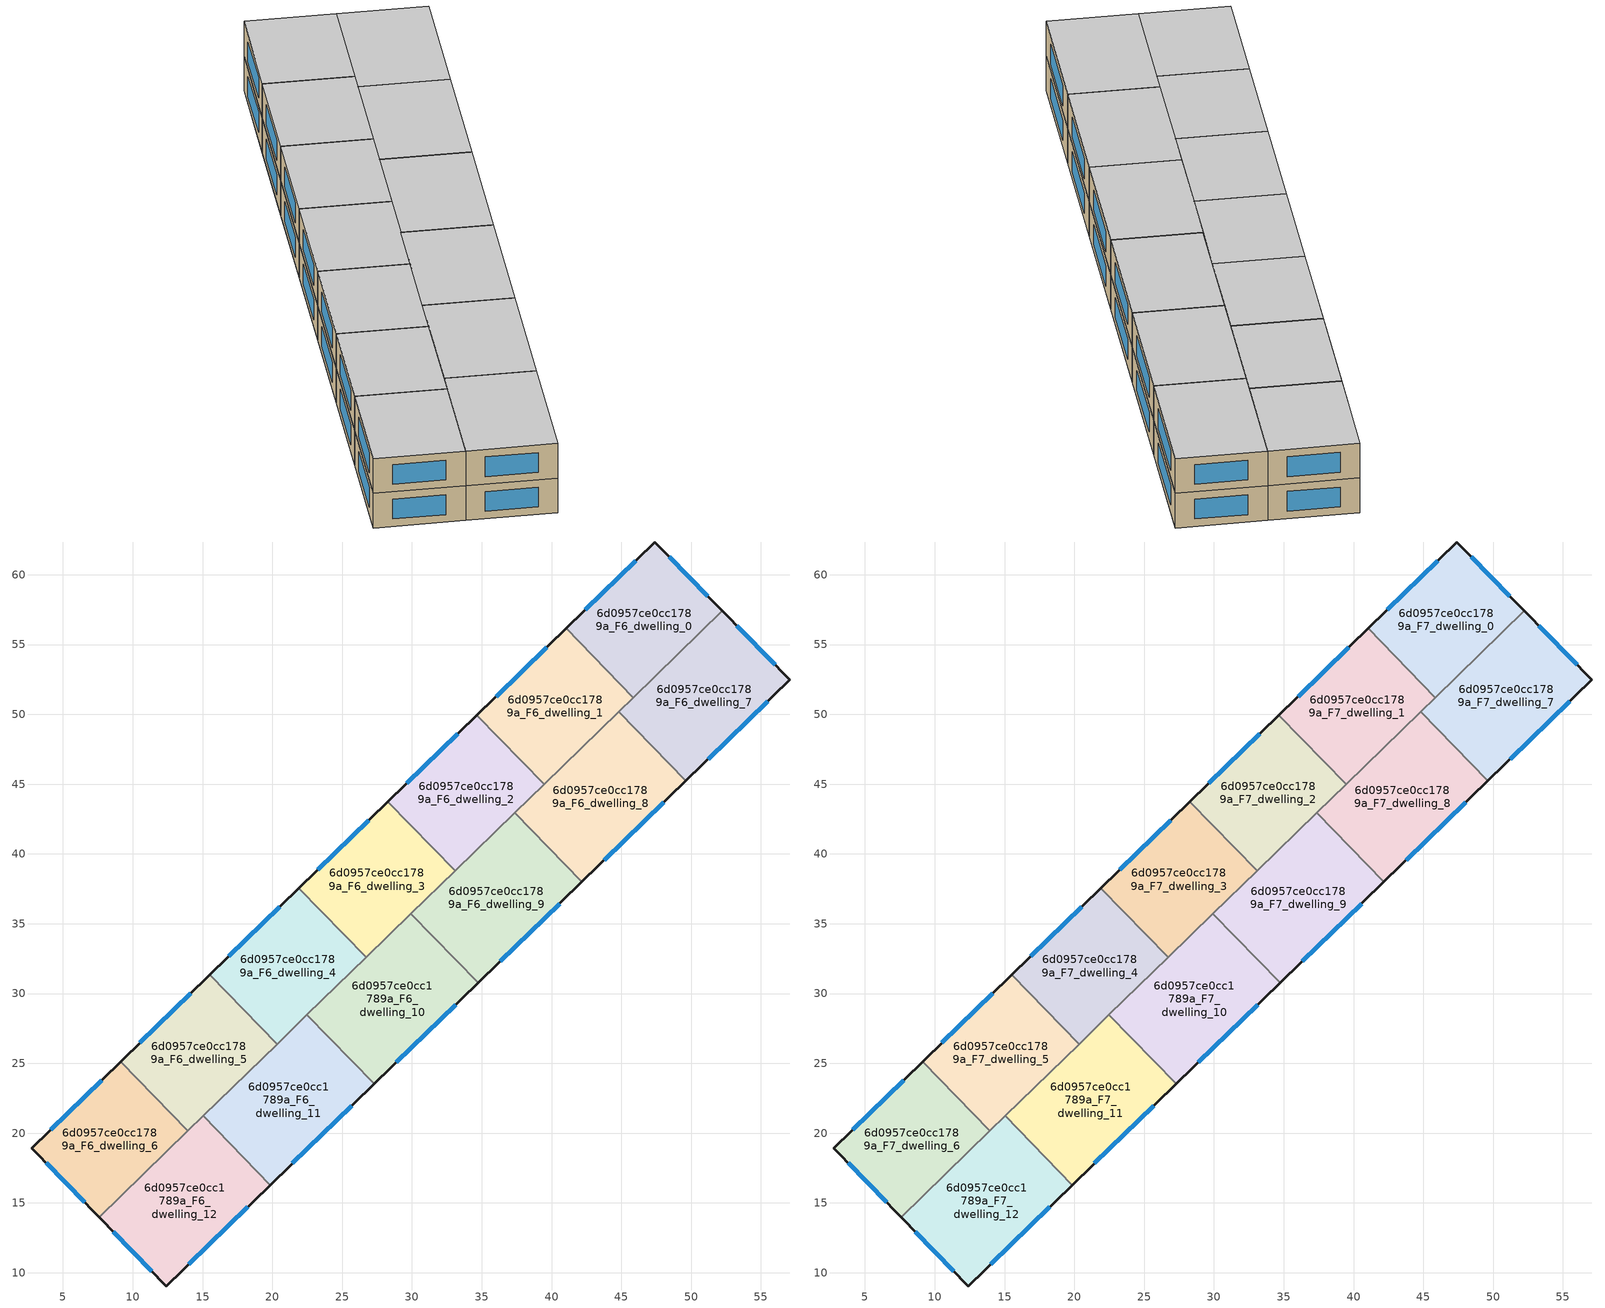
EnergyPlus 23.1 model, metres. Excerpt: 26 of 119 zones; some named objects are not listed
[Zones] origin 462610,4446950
6d0957ce0cc1789a_F6_dwelling_0
 floor to 6d0957ce0cc1789a_F5_dwelling_0 (EU_floor_Construction): 47.41,62.34 52.24,57.41 45.85,51.2 41.04,56.15 z18
 wall outside (EU_wall_Construction): 52.24,57.41 47.41,62.34 41.04,56.15 z18:21
 wall to 6d0957ce0cc1789a_F6_dwelling_1 (EU_wall_Construction): 41.04,56.15 45.85,51.2 z18:21
 wall to 6d0957ce0cc1789a_F6_dwelling_7 (EU_wall_Construction): 45.85,51.2 52.24,57.41 z18:21
 window (EU_Window_Construction): 46.04,61.02 42.4,57.47 / 51.2,58.47 48.44,61.29 z18.64:20.36
6d0957ce0cc1789a_F6_dwelling_1
 floor to 6d0957ce0cc1789a_F5_dwelling_1 (EU_floor_Construction): 41.04,56.15 45.85,51.2 39.47,44.99 34.66,49.94 z18
 wall outside (EU_wall_Construction): 41.04,56.15 34.66,49.94 z18:21
 wall to 6d0957ce0cc1789a_F6_dwelling_2 (EU_wall_Construction): 34.66,49.94 39.47,44.99 z18:21
 wall to 6d0957ce0cc1789a_F6_dwelling_8 (EU_wall_Construction): 39.47,44.99 44.81,50.18 z18:21
 wall to 6d0957ce0cc1789a_F6_dwelling_7 (EU_wall_Construction): 44.81,50.18 45.85,51.2 z18:21
 window (EU_Window_Construction): 39.67,54.82 36.02,51.27 z18.64:20.36
6d0957ce0cc1789a_F6_dwelling_10
 floor to 6d0957ce0cc1789a_F5_dwelling_10 (EU_floor_Construction): 29.92,35.71 34.73,30.76 27.29,23.52 22.48,28.47 z18
 wall outside (EU_wall_Construction): 27.29,23.52 34.73,30.76 z18:21
 wall to 6d0957ce0cc1789a_F6_dwelling_9 (EU_wall_Construction): 34.73,30.76 29.92,35.71 z18:21
 wall to 6d0957ce0cc1789a_F6_dwelling_11 (EU_wall_Construction): 22.48,28.47 27.29,23.52 z18:21
 wall to 6d0957ce0cc1789a_F6_dwelling_4 (EU_wall_Construction): 26.71,32.59 22.48,28.47 z18:21
 wall to 6d0957ce0cc1789a_F6_dwelling_3 (EU_wall_Construction): 29.92,35.71 26.71,32.59 z18:21
 window (EU_Window_Construction): 28.88,25.07 33.14,29.21 z18.64:20.36
6d0957ce0cc1789a_F6_dwelling_11
 floor to 6d0957ce0cc1789a_F5_dwelling_11 (EU_floor_Construction): 22.48,28.47 27.29,23.52 19.85,16.28 15.03,21.23 z18
 wall outside (EU_wall_Construction): 19.85,16.28 27.29,23.52 z18:21
 wall to 6d0957ce0cc1789a_F6_dwelling_12 (EU_wall_Construction): 15.03,21.23 19.85,16.28 z18:21
 wall to 6d0957ce0cc1789a_F6_dwelling_5 (EU_wall_Construction): 20.33,26.38 15.03,21.23 z18:21
 wall to 6d0957ce0cc1789a_F6_dwelling_4 (EU_wall_Construction): 22.48,28.47 20.33,26.38 z18:21
 window (EU_Window_Construction): 21.44,17.83 25.7,21.97 z18.64:20.36
6d0957ce0cc1789a_F6_dwelling_12
 floor to 6d0957ce0cc1789a_F5_dwelling_12 (EU_floor_Construction): 15.03,21.23 19.85,16.28 12.41,9.05 7.58,13.98 z18
 wall outside (EU_wall_Construction): 7.58,13.98 12.41,9.05 19.85,16.28 z18:21
 wall to 6d0957ce0cc1789a_F6_dwelling_6 (EU_wall_Construction): 13.95,20.18 7.58,13.98 z18:21
 wall to 6d0957ce0cc1789a_F6_dwelling_5 (EU_wall_Construction): 15.03,21.23 13.95,20.18 z18:21
 window (EU_Window_Construction): 14,10.6 18.25,14.73 / 8.62,12.93 11.38,10.11 z18.64:20.36
6d0957ce0cc1789a_F6_dwelling_2
 floor to 6d0957ce0cc1789a_F5_dwelling_2 (EU_floor_Construction): 34.66,49.94 39.47,44.99 33.09,38.79 28.28,43.74 z18
 wall outside (EU_wall_Construction): 34.66,49.94 28.28,43.74 z18:21
 wall to 6d0957ce0cc1789a_F6_dwelling_3 (EU_wall_Construction): 28.28,43.74 33.09,38.79 z18:21
 wall to 6d0957ce0cc1789a_F6_dwelling_9 (EU_wall_Construction): 33.09,38.79 37.36,42.95 z18:21
 wall to 6d0957ce0cc1789a_F6_dwelling_8 (EU_wall_Construction): 37.36,42.95 39.47,44.99 z18:21
 window (EU_Window_Construction): 33.29,48.62 29.64,45.07 z18.64:20.36
6d0957ce0cc1789a_F6_dwelling_3
 floor to 6d0957ce0cc1789a_F5_dwelling_3 (EU_floor_Construction): 28.28,43.74 33.09,38.79 26.71,32.59 21.9,37.54 z18
 wall outside (EU_wall_Construction): 28.28,43.74 21.9,37.54 z18:21
 wall to 6d0957ce0cc1789a_F6_dwelling_4 (EU_wall_Construction): 21.9,37.54 26.71,32.59 z18:21
 wall to 6d0957ce0cc1789a_F6_dwelling_9 (EU_wall_Construction): 29.92,35.71 33.09,38.79 z18:21
 window (EU_Window_Construction): 26.91,42.41 23.26,38.87 z18.64:20.36
6d0957ce0cc1789a_F6_dwelling_4
 floor to 6d0957ce0cc1789a_F5_dwelling_4 (EU_floor_Construction): 21.9,37.54 26.71,32.59 20.33,26.38 15.52,31.33 z18
 wall outside (EU_wall_Construction): 21.9,37.54 15.52,31.33 z18:21
 wall to 6d0957ce0cc1789a_F6_dwelling_5 (EU_wall_Construction): 15.52,31.33 20.33,26.38 z18:21
 window (EU_Window_Construction): 20.53,36.21 16.88,32.66 z18.64:20.36
6d0957ce0cc1789a_F6_dwelling_5
 floor to 6d0957ce0cc1789a_F5_dwelling_5 (EU_floor_Construction): 15.52,31.33 20.33,26.38 13.95,20.18 9.14,25.13 z18
 wall outside (EU_wall_Construction): 15.52,31.33 9.14,25.13 z18:21
 wall to 6d0957ce0cc1789a_F6_dwelling_6 (EU_wall_Construction): 9.14,25.13 13.95,20.18 z18:21
 window (EU_Window_Construction): 14.15,30 10.51,26.46 z18.64:20.36
6d0957ce0cc1789a_F6_dwelling_6
 floor to 6d0957ce0cc1789a_F5_dwelling_6 (EU_floor_Construction): 9.14,25.13 13.95,20.18 7.58,13.98 2.75,18.92 z18
 wall outside (EU_wall_Construction): 9.14,25.13 2.75,18.92 7.58,13.98 z18:21
 window (EU_Window_Construction): 3.79,17.86 6.55,15.04 / 7.77,23.8 4.12,20.25 z18.64:20.36
6d0957ce0cc1789a_F6_dwelling_7
 floor to 6d0957ce0cc1789a_F5_dwelling_7 (EU_floor_Construction): 52.24,57.41 57.07,52.48 49.62,45.24 44.81,50.18 z18
 wall outside (EU_wall_Construction): 49.62,45.24 57.07,52.48 52.24,57.41 z18:21
 wall to 6d0957ce0cc1789a_F6_dwelling_8 (EU_wall_Construction): 44.81,50.18 49.62,45.24 z18:21
 window (EU_Window_Construction): 56.04,53.54 53.27,56.36 / 51.22,46.79 55.48,50.93 z18.64:20.36
6d0957ce0cc1789a_F6_dwelling_8
 floor to 6d0957ce0cc1789a_F5_dwelling_8 (EU_floor_Construction): 44.81,50.18 49.62,45.24 42.18,38 37.36,42.95 z18
 wall outside (EU_wall_Construction): 42.18,38 49.62,45.24 z18:21
 wall to 6d0957ce0cc1789a_F6_dwelling_9 (EU_wall_Construction): 37.36,42.95 42.18,38 z18:21
 window (EU_Window_Construction): 43.77,39.55 48.02,43.68 z18.64:20.36
6d0957ce0cc1789a_F6_dwelling_9
 floor to 6d0957ce0cc1789a_F5_dwelling_9 (EU_floor_Construction): 37.36,42.95 42.18,38 34.73,30.76 29.92,35.71 z18
 wall outside (EU_wall_Construction): 34.73,30.76 42.18,38 z18:21
 window (EU_Window_Construction): 36.33,32.31 40.58,36.45 z18.64:20.36
6d0957ce0cc1789a_F7_dwelling_0
 floor to 6d0957ce0cc1789a_F6_dwelling_0 (EU_floor_Construction): 47.41,62.34 52.24,57.41 45.85,51.2 41.04,56.15 z21
 wall outside (EU_wall_Construction): 52.24,57.41 47.41,62.34 41.04,56.15 z21:24
 wall to 6d0957ce0cc1789a_F7_dwelling_1 (EU_wall_Construction): 41.04,56.15 45.85,51.2 z21:24
 wall to 6d0957ce0cc1789a_F7_dwelling_7 (EU_wall_Construction): 45.85,51.2 52.24,57.41 z21:24
 window (EU_Window_Construction): 46.04,61.02 42.4,57.47 / 51.2,58.47 48.44,61.29 z21.64:23.36
 ceiling to 6d0957ce0cc1789a_F8_dwelling_0 (EU_floor_Construction): 52.24,57.41 47.41,62.34 41.04,56.15 45.85,51.2 z24
6d0957ce0cc1789a_F7_dwelling_1
 floor to 6d0957ce0cc1789a_F6_dwelling_1 (EU_floor_Construction): 41.04,56.15 45.85,51.2 39.47,44.99 34.66,49.94 z21
 wall outside (EU_wall_Construction): 41.04,56.15 34.66,49.94 z21:24
 wall to 6d0957ce0cc1789a_F7_dwelling_2 (EU_wall_Construction): 34.66,49.94 39.47,44.99 z21:24
 wall to 6d0957ce0cc1789a_F7_dwelling_8 (EU_wall_Construction): 39.47,44.99 44.81,50.18 z21:24
 wall to 6d0957ce0cc1789a_F7_dwelling_7 (EU_wall_Construction): 44.81,50.18 45.85,51.2 z21:24
 window (EU_Window_Construction): 39.67,54.82 36.02,51.27 z21.64:23.36
 ceiling to 6d0957ce0cc1789a_F8_dwelling_1 (EU_floor_Construction): 45.85,51.2 41.04,56.15 34.66,49.94 39.47,44.99 z24
6d0957ce0cc1789a_F7_dwelling_10
 floor to 6d0957ce0cc1789a_F6_dwelling_10 (EU_floor_Construction): 29.92,35.71 34.73,30.76 27.29,23.52 22.48,28.47 z21
 wall outside (EU_wall_Construction): 27.29,23.52 34.73,30.76 z21:24
 wall to 6d0957ce0cc1789a_F7_dwelling_9 (EU_wall_Construction): 34.73,30.76 29.92,35.71 z21:24
 wall to 6d0957ce0cc1789a_F7_dwelling_11 (EU_wall_Construction): 22.48,28.47 27.29,23.52 z21:24
 wall to 6d0957ce0cc1789a_F7_dwelling_4 (EU_wall_Construction): 26.71,32.59 22.48,28.47 z21:24
 wall to 6d0957ce0cc1789a_F7_dwelling_3 (EU_wall_Construction): 29.92,35.71 26.71,32.59 z21:24
 window (EU_Window_Construction): 28.88,25.07 33.14,29.21 z21.64:23.36
 ceiling to 6d0957ce0cc1789a_F8_dwelling_10 (EU_floor_Construction): 34.73,30.76 29.92,35.71 22.48,28.47 27.29,23.52 z24
6d0957ce0cc1789a_F7_dwelling_11
 floor to 6d0957ce0cc1789a_F6_dwelling_11 (EU_floor_Construction): 22.48,28.47 27.29,23.52 19.85,16.28 15.03,21.23 z21
 wall outside (EU_wall_Construction): 19.85,16.28 27.29,23.52 z21:24
 wall to 6d0957ce0cc1789a_F7_dwelling_12 (EU_wall_Construction): 15.03,21.23 19.85,16.28 z21:24
 wall to 6d0957ce0cc1789a_F7_dwelling_5 (EU_wall_Construction): 20.33,26.38 15.03,21.23 z21:24
 wall to 6d0957ce0cc1789a_F7_dwelling_4 (EU_wall_Construction): 22.48,28.47 20.33,26.38 z21:24
 window (EU_Window_Construction): 21.44,17.83 25.7,21.97 z21.64:23.36
 ceiling to 6d0957ce0cc1789a_F8_dwelling_11 (EU_floor_Construction): 27.29,23.52 22.48,28.47 15.03,21.23 19.85,16.28 z24
6d0957ce0cc1789a_F7_dwelling_12
 floor to 6d0957ce0cc1789a_F6_dwelling_12 (EU_floor_Construction): 15.03,21.23 19.85,16.28 12.41,9.05 7.58,13.98 z21
 wall outside (EU_wall_Construction): 7.58,13.98 12.41,9.05 19.85,16.28 z21:24
 wall to 6d0957ce0cc1789a_F7_dwelling_6 (EU_wall_Construction): 13.95,20.18 7.58,13.98 z21:24
 wall to 6d0957ce0cc1789a_F7_dwelling_5 (EU_wall_Construction): 15.03,21.23 13.95,20.18 z21:24
 window (EU_Window_Construction): 14,10.6 18.25,14.73 / 8.62,12.93 11.38,10.11 z21.64:23.36
 ceiling to 6d0957ce0cc1789a_F8_dwelling_12 (EU_floor_Construction): 19.85,16.28 15.03,21.23 7.58,13.98 12.41,9.05 z24
6d0957ce0cc1789a_F7_dwelling_2
 floor to 6d0957ce0cc1789a_F6_dwelling_2 (EU_floor_Construction): 34.66,49.94 39.47,44.99 33.09,38.79 28.28,43.74 z21
 wall outside (EU_wall_Construction): 34.66,49.94 28.28,43.74 z21:24
 wall to 6d0957ce0cc1789a_F7_dwelling_3 (EU_wall_Construction): 28.28,43.74 33.09,38.79 z21:24
 wall to 6d0957ce0cc1789a_F7_dwelling_9 (EU_wall_Construction): 33.09,38.79 37.36,42.95 z21:24
 wall to 6d0957ce0cc1789a_F7_dwelling_8 (EU_wall_Construction): 37.36,42.95 39.47,44.99 z21:24
 window (EU_Window_Construction): 33.29,48.62 29.64,45.07 z21.64:23.36
 ceiling to 6d0957ce0cc1789a_F8_dwelling_2 (EU_floor_Construction): 39.47,44.99 34.66,49.94 28.28,43.74 33.09,38.79 z24
6d0957ce0cc1789a_F7_dwelling_3
 floor to 6d0957ce0cc1789a_F6_dwelling_3 (EU_floor_Construction): 28.28,43.74 33.09,38.79 26.71,32.59 21.9,37.54 z21
 wall outside (EU_wall_Construction): 28.28,43.74 21.9,37.54 z21:24
 wall to 6d0957ce0cc1789a_F7_dwelling_4 (EU_wall_Construction): 21.9,37.54 26.71,32.59 z21:24
 wall to 6d0957ce0cc1789a_F7_dwelling_9 (EU_wall_Construction): 29.92,35.71 33.09,38.79 z21:24
 window (EU_Window_Construction): 26.91,42.41 23.26,38.87 z21.64:23.36
 ceiling to 6d0957ce0cc1789a_F8_dwelling_3 (EU_floor_Construction): 33.09,38.79 28.28,43.74 21.9,37.54 26.71,32.59 z24
6d0957ce0cc1789a_F7_dwelling_4
 floor to 6d0957ce0cc1789a_F6_dwelling_4 (EU_floor_Construction): 21.9,37.54 26.71,32.59 20.33,26.38 15.52,31.33 z21
 wall outside (EU_wall_Construction): 21.9,37.54 15.52,31.33 z21:24
 wall to 6d0957ce0cc1789a_F7_dwelling_5 (EU_wall_Construction): 15.52,31.33 20.33,26.38 z21:24
 window (EU_Window_Construction): 20.53,36.21 16.88,32.66 z21.64:23.36
 ceiling to 6d0957ce0cc1789a_F8_dwelling_4 (EU_floor_Construction): 26.71,32.59 21.9,37.54 15.52,31.33 20.33,26.38 z24
6d0957ce0cc1789a_F7_dwelling_5
 floor to 6d0957ce0cc1789a_F6_dwelling_5 (EU_floor_Construction): 15.52,31.33 20.33,26.38 13.95,20.18 9.14,25.13 z21
 wall outside (EU_wall_Construction): 15.52,31.33 9.14,25.13 z21:24
 wall to 6d0957ce0cc1789a_F7_dwelling_6 (EU_wall_Construction): 9.14,25.13 13.95,20.18 z21:24
 window (EU_Window_Construction): 14.15,30 10.51,26.46 z21.64:23.36
 ceiling to 6d0957ce0cc1789a_F8_dwelling_5 (EU_floor_Construction): 20.33,26.38 15.52,31.33 9.14,25.13 13.95,20.18 z24
6d0957ce0cc1789a_F7_dwelling_6
 floor to 6d0957ce0cc1789a_F6_dwelling_6 (EU_floor_Construction): 9.14,25.13 13.95,20.18 7.58,13.98 2.75,18.92 z21
 wall outside (EU_wall_Construction): 9.14,25.13 2.75,18.92 7.58,13.98 z21:24
 window (EU_Window_Construction): 3.79,17.86 6.55,15.04 / 7.77,23.8 4.12,20.25 z21.64:23.36
 ceiling to 6d0957ce0cc1789a_F8_dwelling_6 (EU_floor_Construction): 13.95,20.18 9.14,25.13 2.75,18.92 7.58,13.98 z24
6d0957ce0cc1789a_F7_dwelling_7
 floor to 6d0957ce0cc1789a_F6_dwelling_7 (EU_floor_Construction): 52.24,57.41 57.07,52.48 49.62,45.24 44.81,50.18 z21
 wall outside (EU_wall_Construction): 49.62,45.24 57.07,52.48 52.24,57.41 z21:24
 wall to 6d0957ce0cc1789a_F7_dwelling_8 (EU_wall_Construction): 44.81,50.18 49.62,45.24 z21:24
 window (EU_Window_Construction): 56.04,53.54 53.27,56.36 / 51.22,46.79 55.48,50.93 z21.64:23.36
 ceiling to 6d0957ce0cc1789a_F8_dwelling_7 (EU_floor_Construction): 57.07,52.48 52.24,57.41 44.81,50.18 49.62,45.24 z24
6d0957ce0cc1789a_F7_dwelling_8
 floor to 6d0957ce0cc1789a_F6_dwelling_8 (EU_floor_Construction): 44.81,50.18 49.62,45.24 42.18,38 37.36,42.95 z21
 wall outside (EU_wall_Construction): 42.18,38 49.62,45.24 z21:24
 wall to 6d0957ce0cc1789a_F7_dwelling_9 (EU_wall_Construction): 37.36,42.95 42.18,38 z21:24
 window (EU_Window_Construction): 43.77,39.55 48.02,43.68 z21.64:23.36
 ceiling to 6d0957ce0cc1789a_F8_dwelling_8 (EU_floor_Construction): 49.62,45.24 44.81,50.18 37.36,42.95 42.18,38 z24
6d0957ce0cc1789a_F7_dwelling_9
 floor to 6d0957ce0cc1789a_F6_dwelling_9 (EU_floor_Construction): 37.36,42.95 42.18,38 34.73,30.76 29.92,35.71 z21
 wall outside (EU_wall_Construction): 34.73,30.76 42.18,38 z21:24
 window (EU_Window_Construction): 36.33,32.31 40.58,36.45 z21.64:23.36
 ceiling to 6d0957ce0cc1789a_F8_dwelling_9 (EU_floor_Construction): 42.18,38 37.36,42.95 29.92,35.71 34.73,30.76 z24
[Building]
EU S2 Campaign: North Axis=0; Terrain=City; Solar Distribution=FullExterior
[Site:Location]
Yerevan-Zvartnots.Intl.AP: Latitude=40.15; Longitude=44.383; Time Zone=4; Elevation=854
[SizingPeriod:WeatherFileDays]
AnnualSizingPeriod: Begin Month=1; Begin Day of Month=1; End Month=12; End Day of Month=31; Day of Week for Start Day=Monday; Use Weather File Daylight Saving Period=No; Use Weather File Rain and Snow Indicators=No
[MATERIAL]
EU_InternalMass_Material: Roughness=MediumRough; Thickness=0.1; Conductivity=1; Density=1800; Specific Heat=900; Thermal Absorptance=0.9; Solar Absorptance=0.7; Visible Absorptance=0.7
[MATERIAL:NOMASS] Roughness=MediumRough; Thermal Absorptance=0.9; Solar Absorptance=0.7; Visible Absorptance=0.7
Name | Thermal Resistance
EU_wall_NoMass | 1.05043
EU_floor_NoMass | 0.478065
[WINDOWMATERIAL:SIMPLEGLAZINGSYSTEM]
EU_Window_SimpleGlazing: UFactor=2.5566; Solar Heat Gain Coefficient=0.75; Visible Transmittance=0.75
[CONSTRUCTION]
EU_wall_Construction: EU_wall_NoMass
EU_floor_Construction: EU_floor_NoMass
EU_Window_Construction: EU_Window_SimpleGlazing
EU_InternalMass_Construction: EU_InternalMass_Material
[ZONE] Type=1; Multiplier=1; Ceiling Height=autocalculate; Floor Area=autocalculate; Part of Total Floor Area=Yes
Name | Volume
6d0957ce0cc1789a_F6_dwelling_0; 6d0957ce0cc1789a_F7_dwelling_0 | 184.315
6d0957ce0cc1789a_F6_dwelling_1; 6d0957ce0cc1789a_F7_dwelling_1 | 184.337
6d0957ce0cc1789a_F6_dwelling_10; 6d0957ce0cc1789a_F7_dwelling_10 | 215.049
6d0957ce0cc1789a_F6_dwelling_11; 6d0957ce0cc1789a_F7_dwelling_11 | 215.037
6d0957ce0cc1789a_F6_dwelling_12; 6d0957ce0cc1789a_F7_dwelling_12 | 215.048
6d0957ce0cc1789a_F6_dwelling_2; 6d0957ce0cc1789a_F7_dwelling_2 | 184.326
6d0957ce0cc1789a_F6_dwelling_3; 6d0957ce0cc1789a_F7_dwelling_3; 6d0957ce0cc1789a_F6_dwelling_4; 6d0957ce0cc1789a_F7_dwelling_4 | 184.329
6d0957ce0cc1789a_F6_dwelling_5; 6d0957ce0cc1789a_F7_dwelling_5 | 184.33
6d0957ce0cc1789a_F6_dwelling_6; 6d0957ce0cc1789a_F7_dwelling_6 | 184.331
6d0957ce0cc1789a_F6_dwelling_7; 6d0957ce0cc1789a_F7_dwelling_7 | 215.028
6d0957ce0cc1789a_F6_dwelling_8; 6d0957ce0cc1789a_F7_dwelling_8 | 215.03
6d0957ce0cc1789a_F6_dwelling_9; 6d0957ce0cc1789a_F7_dwelling_9 | 215.016
[INTERNALMASS] Construction=EU_InternalMass_Construction
Name | Zone or ZoneList | Surface Area
6d0957ce0cc1789a_F6_dwelling_0_EU_InternalMass | 6d0957ce0cc1789a_F6_dwelling_0 | 61.4383
6d0957ce0cc1789a_F6_dwelling_1_EU_InternalMass | 6d0957ce0cc1789a_F6_dwelling_1 | 61.4456
6d0957ce0cc1789a_F6_dwelling_2_EU_InternalMass | 6d0957ce0cc1789a_F6_dwelling_2 | 61.4421
6d0957ce0cc1789a_F6_dwelling_3_EU_InternalMass | 6d0957ce0cc1789a_F6_dwelling_3 | 61.4429
6d0957ce0cc1789a_F6_dwelling_4_EU_InternalMass | 6d0957ce0cc1789a_F6_dwelling_4 | 61.4429
6d0957ce0cc1789a_F6_dwelling_5_EU_InternalMass | 6d0957ce0cc1789a_F6_dwelling_5 | 61.4435
6d0957ce0cc1789a_F6_dwelling_6_EU_InternalMass | 6d0957ce0cc1789a_F6_dwelling_6 | 61.4437
6d0957ce0cc1789a_F6_dwelling_7_EU_InternalMass | 6d0957ce0cc1789a_F6_dwelling_7 | 71.676
6d0957ce0cc1789a_F6_dwelling_8_EU_InternalMass | 6d0957ce0cc1789a_F6_dwelling_8 | 71.6767
6d0957ce0cc1789a_F6_dwelling_9_EU_InternalMass | 6d0957ce0cc1789a_F6_dwelling_9 | 71.6719
6d0957ce0cc1789a_F6_dwelling_10_EU_InternalMass | 6d0957ce0cc1789a_F6_dwelling_10 | 71.6828
6d0957ce0cc1789a_F6_dwelling_11_EU_InternalMass | 6d0957ce0cc1789a_F6_dwelling_11 | 71.6792
6d0957ce0cc1789a_F6_dwelling_12_EU_InternalMass | 6d0957ce0cc1789a_F6_dwelling_12 | 71.6827
6d0957ce0cc1789a_F7_dwelling_0_EU_InternalMass | 6d0957ce0cc1789a_F7_dwelling_0 | 61.4383
6d0957ce0cc1789a_F7_dwelling_1_EU_InternalMass | 6d0957ce0cc1789a_F7_dwelling_1 | 61.4456
6d0957ce0cc1789a_F7_dwelling_2_EU_InternalMass | 6d0957ce0cc1789a_F7_dwelling_2 | 61.4421
6d0957ce0cc1789a_F7_dwelling_3_EU_InternalMass | 6d0957ce0cc1789a_F7_dwelling_3 | 61.4429
6d0957ce0cc1789a_F7_dwelling_4_EU_InternalMass | 6d0957ce0cc1789a_F7_dwelling_4 | 61.4429
6d0957ce0cc1789a_F7_dwelling_5_EU_InternalMass | 6d0957ce0cc1789a_F7_dwelling_5 | 61.4435
6d0957ce0cc1789a_F7_dwelling_6_EU_InternalMass | 6d0957ce0cc1789a_F7_dwelling_6 | 61.4437
6d0957ce0cc1789a_F7_dwelling_7_EU_InternalMass | 6d0957ce0cc1789a_F7_dwelling_7 | 71.676
6d0957ce0cc1789a_F7_dwelling_8_EU_InternalMass | 6d0957ce0cc1789a_F7_dwelling_8 | 71.6767
6d0957ce0cc1789a_F7_dwelling_9_EU_InternalMass | 6d0957ce0cc1789a_F7_dwelling_9 | 71.6719
6d0957ce0cc1789a_F7_dwelling_10_EU_InternalMass | 6d0957ce0cc1789a_F7_dwelling_10 | 71.6828
6d0957ce0cc1789a_F7_dwelling_11_EU_InternalMass | 6d0957ce0cc1789a_F7_dwelling_11 | 71.6792
6d0957ce0cc1789a_F7_dwelling_12_EU_InternalMass | 6d0957ce0cc1789a_F7_dwelling_12 | 71.6827
[OTHEREQUIPMENT] Fuel Type=Electricity; Design Level Calculation Method=Watts/Area; Power per Zone Floor Area=1; Fraction Latent=0; Fraction Radiant=0; Fraction Lost=0; Carbon Dioxide Generation Rate=0; EndUse Subcategory=EU_Step8_InternalGains
Name | Zone or ZoneList or Space or SpaceList | Schedule
EU_Step8_InternalGain_6d0957ce0cc1789a_F6_dwelling_0_f000 | 6d0957ce0cc1789a_F6_dwelling_0 | EU_Step8_GainSchedule_6d0957ce0cc1789a_F6_dwelling_0_f000
EU_Step8_InternalGain_6d0957ce0cc1789a_F6_dwelling_1_f000 | 6d0957ce0cc1789a_F6_dwelling_1 | EU_Step8_GainSchedule_6d0957ce0cc1789a_F6_dwelling_1_f000
EU_Step8_InternalGain_6d0957ce0cc1789a_F6_dwelling_2_f000 | 6d0957ce0cc1789a_F6_dwelling_2 | EU_Step8_GainSchedule_6d0957ce0cc1789a_F6_dwelling_2_f000
EU_Step8_InternalGain_6d0957ce0cc1789a_F6_dwelling_3_f000 | 6d0957ce0cc1789a_F6_dwelling_3 | EU_Step8_GainSchedule_6d0957ce0cc1789a_F6_dwelling_3_f000
EU_Step8_InternalGain_6d0957ce0cc1789a_F6_dwelling_4_f000 | 6d0957ce0cc1789a_F6_dwelling_4 | EU_Step8_GainSchedule_6d0957ce0cc1789a_F6_dwelling_4_f000
EU_Step8_InternalGain_6d0957ce0cc1789a_F6_dwelling_5_f000 | 6d0957ce0cc1789a_F6_dwelling_5 | EU_Step8_GainSchedule_6d0957ce0cc1789a_F6_dwelling_5_f000
EU_Step8_InternalGain_6d0957ce0cc1789a_F6_dwelling_6_f000 | 6d0957ce0cc1789a_F6_dwelling_6 | EU_Step8_GainSchedule_6d0957ce0cc1789a_F6_dwelling_6_f000
EU_Step8_InternalGain_6d0957ce0cc1789a_F6_dwelling_7_f000 | 6d0957ce0cc1789a_F6_dwelling_7 | EU_Step8_GainSchedule_6d0957ce0cc1789a_F6_dwelling_7_f000
EU_Step8_InternalGain_6d0957ce0cc1789a_F6_dwelling_8_f000 | 6d0957ce0cc1789a_F6_dwelling_8 | EU_Step8_GainSchedule_6d0957ce0cc1789a_F6_dwelling_8_f000
EU_Step8_InternalGain_6d0957ce0cc1789a_F6_dwelling_9_f000 | 6d0957ce0cc1789a_F6_dwelling_9 | EU_Step8_GainSchedule_6d0957ce0cc1789a_F6_dwelling_9_f000
EU_Step8_InternalGain_6d0957ce0cc1789a_F6_dwelling_10_f000 | 6d0957ce0cc1789a_F6_dwelling_10 | EU_Step8_GainSchedule_6d0957ce0cc1789a_F6_dwelling_10_f000
EU_Step8_InternalGain_6d0957ce0cc1789a_F6_dwelling_11_f000 | 6d0957ce0cc1789a_F6_dwelling_11 | EU_Step8_GainSchedule_6d0957ce0cc1789a_F6_dwelling_11_f000
EU_Step8_InternalGain_6d0957ce0cc1789a_F6_dwelling_12_f000 | 6d0957ce0cc1789a_F6_dwelling_12 | EU_Step8_GainSchedule_6d0957ce0cc1789a_F6_dwelling_12_f000
EU_Step8_InternalGain_6d0957ce0cc1789a_F7_dwelling_0_f000 | 6d0957ce0cc1789a_F7_dwelling_0 | EU_Step8_GainSchedule_6d0957ce0cc1789a_F7_dwelling_0_f000
EU_Step8_InternalGain_6d0957ce0cc1789a_F7_dwelling_1_f000 | 6d0957ce0cc1789a_F7_dwelling_1 | EU_Step8_GainSchedule_6d0957ce0cc1789a_F7_dwelling_1_f000
EU_Step8_InternalGain_6d0957ce0cc1789a_F7_dwelling_2_f000 | 6d0957ce0cc1789a_F7_dwelling_2 | EU_Step8_GainSchedule_6d0957ce0cc1789a_F7_dwelling_2_f000
EU_Step8_InternalGain_6d0957ce0cc1789a_F7_dwelling_3_f000 | 6d0957ce0cc1789a_F7_dwelling_3 | EU_Step8_GainSchedule_6d0957ce0cc1789a_F7_dwelling_3_f000
EU_Step8_InternalGain_6d0957ce0cc1789a_F7_dwelling_4_f000 | 6d0957ce0cc1789a_F7_dwelling_4 | EU_Step8_GainSchedule_6d0957ce0cc1789a_F7_dwelling_4_f000
EU_Step8_InternalGain_6d0957ce0cc1789a_F7_dwelling_5_f000 | 6d0957ce0cc1789a_F7_dwelling_5 | EU_Step8_GainSchedule_6d0957ce0cc1789a_F7_dwelling_5_f000
EU_Step8_InternalGain_6d0957ce0cc1789a_F7_dwelling_6_f000 | 6d0957ce0cc1789a_F7_dwelling_6 | EU_Step8_GainSchedule_6d0957ce0cc1789a_F7_dwelling_6_f000
EU_Step8_InternalGain_6d0957ce0cc1789a_F7_dwelling_7_f000 | 6d0957ce0cc1789a_F7_dwelling_7 | EU_Step8_GainSchedule_6d0957ce0cc1789a_F7_dwelling_7_f000
EU_Step8_InternalGain_6d0957ce0cc1789a_F7_dwelling_8_f000 | 6d0957ce0cc1789a_F7_dwelling_8 | EU_Step8_GainSchedule_6d0957ce0cc1789a_F7_dwelling_8_f000
EU_Step8_InternalGain_6d0957ce0cc1789a_F7_dwelling_9_f000 | 6d0957ce0cc1789a_F7_dwelling_9 | EU_Step8_GainSchedule_6d0957ce0cc1789a_F7_dwelling_9_f000
EU_Step8_InternalGain_6d0957ce0cc1789a_F7_dwelling_10_f000 | 6d0957ce0cc1789a_F7_dwelling_10 | EU_Step8_GainSchedule_6d0957ce0cc1789a_F7_dwelling_10_f000
EU_Step8_InternalGain_6d0957ce0cc1789a_F7_dwelling_11_f000 | 6d0957ce0cc1789a_F7_dwelling_11 | EU_Step8_GainSchedule_6d0957ce0cc1789a_F7_dwelling_11_f000
EU_Step8_InternalGain_6d0957ce0cc1789a_F7_dwelling_12_f000 | 6d0957ce0cc1789a_F7_dwelling_12 | EU_Step8_GainSchedule_6d0957ce0cc1789a_F7_dwelling_12_f000
[ZONEVENTILATION:DESIGNFLOWRATE] Schedule=EU_AlwaysOn; Design Flow Rate Calculation Method=AirChanges/Hour; Air Changes per Hour=0.557805; Ventilation Type=Natural; Fan Pressure Rise=0; Fan Total Efficiency=1; Constant Term Coefficient=1; Temperature Term Coefficient=0; Velocity Term Coefficient=0; Velocity Squared Term Coefficient=0; Minimum Indoor Temperature=-100; Maximum Indoor Temperature=100; Delta Temperature=-100; Minimum Outdoor Temperature=-100; Maximum Outdoor Temperature=100; Maximum Wind Speed=40
Name | Zone or ZoneList or Space or SpaceList
EU_ConstantAir_6d0957ce0cc1789a_F6_dwelling_0 | 6d0957ce0cc1789a_F6_dwelling_0
EU_ConstantAir_6d0957ce0cc1789a_F6_dwelling_1 | 6d0957ce0cc1789a_F6_dwelling_1
EU_ConstantAir_6d0957ce0cc1789a_F6_dwelling_2 | 6d0957ce0cc1789a_F6_dwelling_2
EU_ConstantAir_6d0957ce0cc1789a_F6_dwelling_3 | 6d0957ce0cc1789a_F6_dwelling_3
EU_ConstantAir_6d0957ce0cc1789a_F6_dwelling_4 | 6d0957ce0cc1789a_F6_dwelling_4
EU_ConstantAir_6d0957ce0cc1789a_F6_dwelling_5 | 6d0957ce0cc1789a_F6_dwelling_5
EU_ConstantAir_6d0957ce0cc1789a_F6_dwelling_6 | 6d0957ce0cc1789a_F6_dwelling_6
EU_ConstantAir_6d0957ce0cc1789a_F6_dwelling_7 | 6d0957ce0cc1789a_F6_dwelling_7
EU_ConstantAir_6d0957ce0cc1789a_F6_dwelling_8 | 6d0957ce0cc1789a_F6_dwelling_8
EU_ConstantAir_6d0957ce0cc1789a_F6_dwelling_9 | 6d0957ce0cc1789a_F6_dwelling_9
EU_ConstantAir_6d0957ce0cc1789a_F6_dwelling_10 | 6d0957ce0cc1789a_F6_dwelling_10
EU_ConstantAir_6d0957ce0cc1789a_F6_dwelling_11 | 6d0957ce0cc1789a_F6_dwelling_11
EU_ConstantAir_6d0957ce0cc1789a_F6_dwelling_12 | 6d0957ce0cc1789a_F6_dwelling_12
EU_ConstantAir_6d0957ce0cc1789a_F7_dwelling_0 | 6d0957ce0cc1789a_F7_dwelling_0
EU_ConstantAir_6d0957ce0cc1789a_F7_dwelling_1 | 6d0957ce0cc1789a_F7_dwelling_1
EU_ConstantAir_6d0957ce0cc1789a_F7_dwelling_2 | 6d0957ce0cc1789a_F7_dwelling_2
EU_ConstantAir_6d0957ce0cc1789a_F7_dwelling_3 | 6d0957ce0cc1789a_F7_dwelling_3
EU_ConstantAir_6d0957ce0cc1789a_F7_dwelling_4 | 6d0957ce0cc1789a_F7_dwelling_4
EU_ConstantAir_6d0957ce0cc1789a_F7_dwelling_5 | 6d0957ce0cc1789a_F7_dwelling_5
EU_ConstantAir_6d0957ce0cc1789a_F7_dwelling_6 | 6d0957ce0cc1789a_F7_dwelling_6
EU_ConstantAir_6d0957ce0cc1789a_F7_dwelling_7 | 6d0957ce0cc1789a_F7_dwelling_7
EU_ConstantAir_6d0957ce0cc1789a_F7_dwelling_8 | 6d0957ce0cc1789a_F7_dwelling_8
EU_ConstantAir_6d0957ce0cc1789a_F7_dwelling_9 | 6d0957ce0cc1789a_F7_dwelling_9
EU_ConstantAir_6d0957ce0cc1789a_F7_dwelling_10 | 6d0957ce0cc1789a_F7_dwelling_10
EU_ConstantAir_6d0957ce0cc1789a_F7_dwelling_11 | 6d0957ce0cc1789a_F7_dwelling_11
EU_ConstantAir_6d0957ce0cc1789a_F7_dwelling_12 | 6d0957ce0cc1789a_F7_dwelling_12
[HVACTEMPLATE:ZONE:IDEALLOADSAIRSYSTEM] System Availability Schedule=EU_AlwaysOn; Maximum Heating Supply Air Temperature=50; Minimum Cooling Supply Air Temperature=13; Maximum Heating Supply Air Humidity Ratio=0.0156; Minimum Cooling Supply Air Humidity Ratio=0.0077; Heating Limit=NoLimit; Cooling Limit=NoLimit; Heating Availability Schedule=EU_AlwaysOn; Cooling Availability Schedule=EU_CoolingOff; Dehumidification Control Type=ConstantSensibleHeatRatio; Cooling Sensible Heat Ratio=0.7; Dehumidification Setpoint=60; Humidification Control Type=None; Humidification Setpoint=30; Outdoor Air Method=None; Outdoor Air Flow Rate per Person=0.00944; Outdoor Air Flow Rate per Zone Floor Area=0; Outdoor Air Flow Rate per Zone=0; Demand Controlled Ventilation Type=None; Outdoor Air Economizer Type=NoEconomizer; Heat Recovery Type=None; Sensible Heat Recovery Effectiveness=0.7; Latent Heat Recovery Effectiveness=0.65
Name | Template Thermostat
6d0957ce0cc1789a_F6_dwelling_0 | EU_HeatOnly_6d0957ce0cc1789a_F6_dwelling_0
6d0957ce0cc1789a_F6_dwelling_1 | EU_HeatOnly_6d0957ce0cc1789a_F6_dwelling_1
6d0957ce0cc1789a_F6_dwelling_2 | EU_HeatOnly_6d0957ce0cc1789a_F6_dwelling_2
6d0957ce0cc1789a_F6_dwelling_3 | EU_HeatOnly_6d0957ce0cc1789a_F6_dwelling_3
6d0957ce0cc1789a_F6_dwelling_4 | EU_HeatOnly_6d0957ce0cc1789a_F6_dwelling_4
6d0957ce0cc1789a_F6_dwelling_5 | EU_HeatOnly_6d0957ce0cc1789a_F6_dwelling_5
6d0957ce0cc1789a_F6_dwelling_6 | EU_HeatOnly_6d0957ce0cc1789a_F6_dwelling_6
6d0957ce0cc1789a_F6_dwelling_7 | EU_HeatOnly_6d0957ce0cc1789a_F6_dwelling_7
6d0957ce0cc1789a_F6_dwelling_8 | EU_HeatOnly_6d0957ce0cc1789a_F6_dwelling_8
6d0957ce0cc1789a_F6_dwelling_9 | EU_HeatOnly_6d0957ce0cc1789a_F6_dwelling_9
6d0957ce0cc1789a_F6_dwelling_10 | EU_HeatOnly_6d0957ce0cc1789a_F6_dwelling_10
6d0957ce0cc1789a_F6_dwelling_11 | EU_HeatOnly_6d0957ce0cc1789a_F6_dwelling_11
6d0957ce0cc1789a_F6_dwelling_12 | EU_HeatOnly_6d0957ce0cc1789a_F6_dwelling_12
6d0957ce0cc1789a_F7_dwelling_0 | EU_HeatOnly_6d0957ce0cc1789a_F7_dwelling_0
6d0957ce0cc1789a_F7_dwelling_1 | EU_HeatOnly_6d0957ce0cc1789a_F7_dwelling_1
6d0957ce0cc1789a_F7_dwelling_2 | EU_HeatOnly_6d0957ce0cc1789a_F7_dwelling_2
6d0957ce0cc1789a_F7_dwelling_3 | EU_HeatOnly_6d0957ce0cc1789a_F7_dwelling_3
6d0957ce0cc1789a_F7_dwelling_4 | EU_HeatOnly_6d0957ce0cc1789a_F7_dwelling_4
6d0957ce0cc1789a_F7_dwelling_5 | EU_HeatOnly_6d0957ce0cc1789a_F7_dwelling_5
6d0957ce0cc1789a_F7_dwelling_6 | EU_HeatOnly_6d0957ce0cc1789a_F7_dwelling_6
6d0957ce0cc1789a_F7_dwelling_7 | EU_HeatOnly_6d0957ce0cc1789a_F7_dwelling_7
6d0957ce0cc1789a_F7_dwelling_8 | EU_HeatOnly_6d0957ce0cc1789a_F7_dwelling_8
6d0957ce0cc1789a_F7_dwelling_9 | EU_HeatOnly_6d0957ce0cc1789a_F7_dwelling_9
6d0957ce0cc1789a_F7_dwelling_10 | EU_HeatOnly_6d0957ce0cc1789a_F7_dwelling_10
6d0957ce0cc1789a_F7_dwelling_11 | EU_HeatOnly_6d0957ce0cc1789a_F7_dwelling_11
6d0957ce0cc1789a_F7_dwelling_12 | EU_HeatOnly_6d0957ce0cc1789a_F7_dwelling_12
[SIZING:ZONE] Zone Cooling Design Supply Air Temperature Input Method=SupplyAirTemperature; Zone Cooling Design Supply Air Temperature=13; Zone Heating Design Supply Air Temperature Input Method=SupplyAirTemperature; Zone Heating Design Supply Air Temperature=50; Zone Cooling Design Supply Air Humidity Ratio=0.008; Zone Heating Design Supply Air Humidity Ratio=0.008; Cooling Design Air Flow Method=DesignDay; Cooling Design Air Flow Rate=0; Cooling Minimum Air Flow per Zone Floor Area=0.000762; Cooling Minimum Air Flow=0; Cooling Minimum Air Flow Fraction=0.2; Heating Design Air Flow Method=DesignDay; Heating Design Air Flow Rate=0; Heating Maximum Air Flow per Zone Floor Area=0.002032; Heating Maximum Air Flow=0.141576; Heating Maximum Air Flow Fraction=0.3; Account for Dedicated Outdoor Air System=No; Dedicated Outdoor Air System Control Strategy=NeutralSupplyAir; Dedicated Outdoor Air Low Setpoint Temperature for Design=autosize; Dedicated Outdoor Air High Setpoint Temperature for Design=autosize; Zone Load Sizing Method=Sensible Load Only No Latent Load; Zone Latent Cooling Design Supply Air Humidity Ratio Input Method=HumidityRatioDifference; Zone Cooling Design Supply Air Humidity Ratio Difference=0.005; Zone Latent Heating Design Supply Air Humidity Ratio Input Method=HumidityRatioDifference; Zone Humidification Design Supply Air Humidity Ratio Difference=0.005
6d0957ce0cc1789a_F6_dwelling_0; 6d0957ce0cc1789a_F6_dwelling_1; 6d0957ce0cc1789a_F6_dwelling_2; 6d0957ce0cc1789a_F6_dwelling_3; 6d0957ce0cc1789a_F6_dwelling_4; 6d0957ce0cc1789a_F6_dwelling_5; 6d0957ce0cc1789a_F6_dwelling_6; 6d0957ce0cc1789a_F6_dwelling_7; 6d0957ce0cc1789a_F6_dwelling_8; 6d0957ce0cc1789a_F6_dwelling_9; 6d0957ce0cc1789a_F6_dwelling_10; 6d0957ce0cc1789a_F6_dwelling_11; 6d0957ce0cc1789a_F6_dwelling_12; 6d0957ce0cc1789a_F7_dwelling_0; 6d0957ce0cc1789a_F7_dwelling_1; 6d0957ce0cc1789a_F7_dwelling_2; 6d0957ce0cc1789a_F7_dwelling_3; 6d0957ce0cc1789a_F7_dwelling_4; 6d0957ce0cc1789a_F7_dwelling_5; 6d0957ce0cc1789a_F7_dwelling_6; 6d0957ce0cc1789a_F7_dwelling_7; 6d0957ce0cc1789a_F7_dwelling_8; 6d0957ce0cc1789a_F7_dwelling_9; 6d0957ce0cc1789a_F7_dwelling_10; 6d0957ce0cc1789a_F7_dwelling_11; 6d0957ce0cc1789a_F7_dwelling_12
[SCHEDULE:CONSTANT]
Name | Hourly Value
EU_AlwaysOn | 1
EU_CoolingOff | 0
[SCHEDULE:FILE] Column Number=1; Rows to Skip at Top=0; Number of Hours of Data=8760; Column Separator=Comma; Interpolate to Timestep=No; Minutes per Item=60; Adjust Schedule for Daylight Savings=Yes
Name | File
EU_Step8_GainSchedule_6d0957ce0cc1789a_F6_dwelling_0_f000 | ../../schedules/6d0957ce0cc1789a/6d0957ce0cc1789a_F6_dwelling_0_f000_gain.csv
EU_Step8_GainSchedule_6d0957ce0cc1789a_F6_dwelling_1_f000 | ../../schedules/6d0957ce0cc1789a/6d0957ce0cc1789a_F6_dwelling_1_f000_gain.csv
EU_Step8_GainSchedule_6d0957ce0cc1789a_F6_dwelling_2_f000 | ../../schedules/6d0957ce0cc1789a/6d0957ce0cc1789a_F6_dwelling_2_f000_gain.csv
EU_Step8_GainSchedule_6d0957ce0cc1789a_F6_dwelling_3_f000 | ../../schedules/6d0957ce0cc1789a/6d0957ce0cc1789a_F6_dwelling_3_f000_gain.csv
EU_Step8_GainSchedule_6d0957ce0cc1789a_F6_dwelling_4_f000 | ../../schedules/6d0957ce0cc1789a/6d0957ce0cc1789a_F6_dwelling_4_f000_gain.csv
EU_Step8_GainSchedule_6d0957ce0cc1789a_F6_dwelling_5_f000 | ../../schedules/6d0957ce0cc1789a/6d0957ce0cc1789a_F6_dwelling_5_f000_gain.csv
EU_Step8_GainSchedule_6d0957ce0cc1789a_F6_dwelling_6_f000 | ../../schedules/6d0957ce0cc1789a/6d0957ce0cc1789a_F6_dwelling_6_f000_gain.csv
EU_Step8_GainSchedule_6d0957ce0cc1789a_F6_dwelling_7_f000 | ../../schedules/6d0957ce0cc1789a/6d0957ce0cc1789a_F6_dwelling_7_f000_gain.csv
EU_Step8_GainSchedule_6d0957ce0cc1789a_F6_dwelling_8_f000 | ../../schedules/6d0957ce0cc1789a/6d0957ce0cc1789a_F6_dwelling_8_f000_gain.csv
EU_Step8_GainSchedule_6d0957ce0cc1789a_F6_dwelling_9_f000 | ../../schedules/6d0957ce0cc1789a/6d0957ce0cc1789a_F6_dwelling_9_f000_gain.csv
EU_Step8_GainSchedule_6d0957ce0cc1789a_F6_dwelling_10_f000 | ../../schedules/6d0957ce0cc1789a/6d0957ce0cc1789a_F6_dwelling_10_f000_gain.csv
EU_Step8_GainSchedule_6d0957ce0cc1789a_F6_dwelling_11_f000 | ../../schedules/6d0957ce0cc1789a/6d0957ce0cc1789a_F6_dwelling_11_f000_gain.csv
EU_Step8_GainSchedule_6d0957ce0cc1789a_F6_dwelling_12_f000 | ../../schedules/6d0957ce0cc1789a/6d0957ce0cc1789a_F6_dwelling_12_f000_gain.csv
EU_Step8_GainSchedule_6d0957ce0cc1789a_F7_dwelling_0_f000 | ../../schedules/6d0957ce0cc1789a/6d0957ce0cc1789a_F7_dwelling_0_f000_gain.csv
EU_Step8_GainSchedule_6d0957ce0cc1789a_F7_dwelling_1_f000 | ../../schedules/6d0957ce0cc1789a/6d0957ce0cc1789a_F7_dwelling_1_f000_gain.csv
EU_Step8_GainSchedule_6d0957ce0cc1789a_F7_dwelling_2_f000 | ../../schedules/6d0957ce0cc1789a/6d0957ce0cc1789a_F7_dwelling_2_f000_gain.csv
EU_Step8_GainSchedule_6d0957ce0cc1789a_F7_dwelling_3_f000 | ../../schedules/6d0957ce0cc1789a/6d0957ce0cc1789a_F7_dwelling_3_f000_gain.csv
EU_Step8_GainSchedule_6d0957ce0cc1789a_F7_dwelling_4_f000 | ../../schedules/6d0957ce0cc1789a/6d0957ce0cc1789a_F7_dwelling_4_f000_gain.csv
EU_Step8_GainSchedule_6d0957ce0cc1789a_F7_dwelling_5_f000 | ../../schedules/6d0957ce0cc1789a/6d0957ce0cc1789a_F7_dwelling_5_f000_gain.csv
EU_Step8_GainSchedule_6d0957ce0cc1789a_F7_dwelling_6_f000 | ../../schedules/6d0957ce0cc1789a/6d0957ce0cc1789a_F7_dwelling_6_f000_gain.csv
EU_Step8_GainSchedule_6d0957ce0cc1789a_F7_dwelling_7_f000 | ../../schedules/6d0957ce0cc1789a/6d0957ce0cc1789a_F7_dwelling_7_f000_gain.csv
EU_Step8_GainSchedule_6d0957ce0cc1789a_F7_dwelling_8_f000 | ../../schedules/6d0957ce0cc1789a/6d0957ce0cc1789a_F7_dwelling_8_f000_gain.csv
EU_Step8_GainSchedule_6d0957ce0cc1789a_F7_dwelling_9_f000 | ../../schedules/6d0957ce0cc1789a/6d0957ce0cc1789a_F7_dwelling_9_f000_gain.csv
EU_Step8_GainSchedule_6d0957ce0cc1789a_F7_dwelling_10_f000 | ../../schedules/6d0957ce0cc1789a/6d0957ce0cc1789a_F7_dwelling_10_f000_gain.csv
EU_Step8_GainSchedule_6d0957ce0cc1789a_F7_dwelling_11_f000 | ../../schedules/6d0957ce0cc1789a/6d0957ce0cc1789a_F7_dwelling_11_f000_gain.csv
EU_Step8_GainSchedule_6d0957ce0cc1789a_F7_dwelling_12_f000 | ../../schedules/6d0957ce0cc1789a/6d0957ce0cc1789a_F7_dwelling_12_f000_gain.csv
